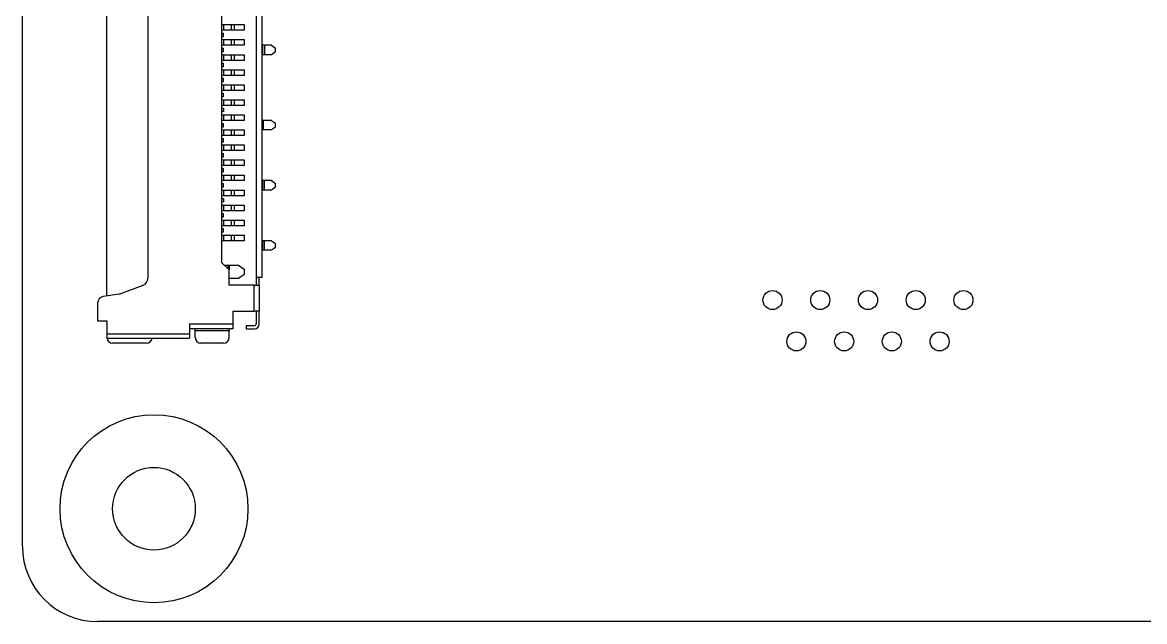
# Model space of a CAD drawing. Header units: millimetres. Extents: x 43 to 185, y 122 to 254.
# Drawn here: x 140.27 to 170.13, y 149.17 to 165.1 of the extents above; entities that cross this region are included whole.
import ezdxf

# ---------------------------------------------------------------- set-up
doc = ezdxf.new("R2010")
doc.units = ezdxf.units.MM

msp = doc.modelspace()

# ---------------------------------------------------------------- linework, layer by layer
at = {"color": 7, "linetype": 'Continuous', "lineweight": 25}
for p, q in [((140.266, 151.168), (140.266, 179.168)), ((142.516, 157.824), (142.516, 172.511)), ((143.606, 172.035), (143.606, 158.301)), ((146.486, 172.018), (146.486, 158.318)), ((146.646, 158.318), (146.646, 172.018)), ((145.566, 171.618), (145.566, 158.718)), ((145.596, 165.043), (145.616, 165.043)), ((145.616, 164.893), (145.596, 164.893)), ((145.616, 165.043), (145.616, 164.893)), ((145.616, 165.043), (145.816, 165.043)), ((145.816, 164.893), (145.616, 164.893)), ((145.816, 165.043), (145.816, 164.893)), ((145.816, 165.043), (145.896, 165.043)), ((145.896, 164.893), (145.816, 164.893)), ((145.896, 165.043), (145.896, 164.893)), ((145.896, 165.043), (146.166, 165.043)), ((146.166, 164.893), (145.896, 164.893)), ((146.166, 165.043), (146.166, 164.893)), ((145.616, 164.808), (145.566, 164.808)), ((145.566, 164.728), (145.616, 164.728)), ((145.596, 164.643), (145.616, 164.643)), ((145.616, 164.728), (145.616, 164.808)), ((145.616, 164.643), (145.616, 164.493)), ((145.616, 164.643), (145.816, 164.643)), ((145.816, 164.643), (145.816, 164.493)), ((145.816, 164.643), (145.896, 164.643)), ((145.896, 164.643), (145.896, 164.493)), ((145.896, 164.643), (146.166, 164.643)), ((146.166, 164.643), (146.166, 164.493)), ((145.616, 164.408), (145.566, 164.408)), ((145.566, 164.328), (145.616, 164.328)), ((145.616, 164.493), (145.596, 164.493)), ((145.596, 164.243), (145.616, 164.243)), ((145.816, 164.493), (145.616, 164.493)), ((145.616, 164.328), (145.616, 164.408)), ((145.616, 164.243), (145.616, 164.093)), ((145.616, 164.243), (145.816, 164.243)), ((145.896, 164.493), (145.816, 164.493)), ((145.816, 164.243), (145.816, 164.093)), ((145.816, 164.243), (145.896, 164.243)), ((146.166, 164.493), (145.896, 164.493)), ((145.896, 164.243), (145.896, 164.093)), ((145.896, 164.243), (146.166, 164.243)), ((146.166, 164.243), (146.166, 164.093)), ((146.664, 164.493), (146.646, 164.493)), ((146.664, 164.243), (146.646, 164.243)), ((146.664, 164.243), (146.664, 164.493)), ((146.706, 164.493), (146.664, 164.493)), ((146.706, 164.243), (146.664, 164.243)), ((146.706, 164.493), (146.706, 164.243)), ((146.896, 164.493), (146.706, 164.493)), ((146.896, 164.243), (146.706, 164.243)), ((146.896, 164.493), (146.996, 164.418)), ((146.996, 164.318), (146.896, 164.243)), ((146.996, 164.318), (146.996, 164.418)), ((145.616, 164.008), (145.566, 164.008)), ((145.566, 163.928), (145.616, 163.928)), ((145.616, 164.093), (145.596, 164.093)), ((145.816, 164.093), (145.616, 164.093)), ((145.616, 163.928), (145.616, 164.008)), ((145.896, 164.093), (145.816, 164.093)), ((146.166, 164.093), (145.896, 164.093)), ((145.596, 163.843), (145.616, 163.843)), ((145.616, 163.693), (145.596, 163.693)), ((145.616, 163.843), (145.616, 163.693)), ((145.616, 163.843), (145.816, 163.843)), ((145.816, 163.693), (145.616, 163.693)), ((145.816, 163.843), (145.816, 163.693)), ((145.816, 163.843), (145.896, 163.843)), ((145.896, 163.693), (145.816, 163.693)), ((145.896, 163.843), (145.896, 163.693)), ((145.896, 163.843), (146.166, 163.843)), ((146.166, 163.693), (145.896, 163.693)), ((146.166, 163.843), (146.166, 163.693)), ((145.616, 163.608), (145.566, 163.608)), ((145.566, 163.528), (145.616, 163.528)), ((145.596, 163.443), (145.616, 163.443)), ((145.616, 163.528), (145.616, 163.608)), ((145.616, 163.443), (145.616, 163.293)), ((145.616, 163.443), (145.816, 163.443)), ((145.816, 163.443), (145.816, 163.293)), ((145.816, 163.443), (145.896, 163.443)), ((145.896, 163.443), (145.896, 163.293)), ((145.896, 163.443), (146.166, 163.443)), ((146.166, 163.443), (146.166, 163.293)), ((145.616, 163.208), (145.566, 163.208)), ((145.566, 163.128), (145.616, 163.128)), ((145.616, 163.293), (145.596, 163.293)), ((145.596, 163.043), (145.616, 163.043)), ((145.816, 163.293), (145.616, 163.293)), ((145.616, 163.128), (145.616, 163.208)), ((145.616, 163.043), (145.616, 162.893)), ((145.616, 163.043), (145.816, 163.043)), ((145.896, 163.293), (145.816, 163.293)), ((145.816, 163.043), (145.816, 162.893)), ((145.816, 163.043), (145.896, 163.043)), ((146.166, 163.293), (145.896, 163.293)), ((145.896, 163.043), (145.896, 162.893)), ((145.896, 163.043), (146.166, 163.043)), ((146.166, 163.043), (146.166, 162.893)), ((145.616, 162.808), (145.566, 162.808)), ((145.616, 162.893), (145.596, 162.893)), ((145.816, 162.893), (145.616, 162.893)), ((145.616, 162.808), (145.616, 162.728)), ((145.896, 162.893), (145.816, 162.893)), ((146.166, 162.893), (145.896, 162.893)), ((145.616, 162.728), (145.566, 162.728)), ((145.596, 162.643), (145.616, 162.643)), ((145.616, 162.493), (145.596, 162.493)), ((145.616, 162.643), (145.616, 162.493)), ((145.616, 162.643), (145.816, 162.643)), ((145.816, 162.493), (145.616, 162.493)), ((145.816, 162.643), (145.816, 162.493)), ((145.816, 162.643), (145.896, 162.643)), ((145.896, 162.493), (145.816, 162.493)), ((145.896, 162.643), (145.896, 162.493)), ((145.896, 162.643), (146.166, 162.643)), ((146.166, 162.493), (145.896, 162.493)), ((146.166, 162.643), (146.166, 162.493)), ((146.678, 162.493), (146.646, 162.493)), ((146.678, 162.243), (146.678, 162.493)), ((146.896, 162.493), (146.678, 162.493)), ((146.896, 162.493), (146.996, 162.418)), ((145.616, 162.408), (145.566, 162.408)), ((145.566, 162.328), (145.616, 162.328)), ((145.596, 162.243), (145.616, 162.243)), ((145.616, 162.328), (145.616, 162.408)), ((145.616, 162.243), (145.616, 162.093)), ((145.616, 162.243), (145.816, 162.243)), ((145.816, 162.243), (145.816, 162.093)), ((145.816, 162.243), (145.896, 162.243)), ((145.896, 162.243), (145.896, 162.093)), ((145.896, 162.243), (146.166, 162.243)), ((146.166, 162.243), (146.166, 162.093)), ((146.678, 162.243), (146.646, 162.243)), ((146.896, 162.243), (146.678, 162.243)), ((146.996, 162.318), (146.896, 162.243)), ((146.996, 162.318), (146.996, 162.418)), ((145.616, 162.008), (145.566, 162.008)), ((145.566, 161.928), (145.616, 161.928)), ((145.616, 162.093), (145.596, 162.093)), ((145.596, 161.843), (145.616, 161.843)), ((145.816, 162.093), (145.616, 162.093)), ((145.616, 161.928), (145.616, 162.008)), ((145.616, 161.843), (145.616, 161.693)), ((145.616, 161.843), (145.816, 161.843)), ((145.896, 162.093), (145.816, 162.093)), ((145.816, 161.843), (145.816, 161.693)), ((145.816, 161.843), (145.896, 161.843)), ((146.166, 162.093), (145.896, 162.093)), ((145.896, 161.843), (145.896, 161.693)), ((145.896, 161.843), (146.166, 161.843)), ((146.166, 161.843), (146.166, 161.693)), ((145.616, 161.608), (145.566, 161.608)), ((145.616, 161.693), (145.596, 161.693)), ((145.816, 161.693), (145.616, 161.693)), ((145.616, 161.528), (145.616, 161.608)), ((145.896, 161.693), (145.816, 161.693)), ((146.166, 161.693), (145.896, 161.693)), ((145.566, 161.528), (145.616, 161.528)), ((145.596, 161.443), (145.616, 161.443)), ((145.616, 161.293), (145.596, 161.293)), ((145.616, 161.443), (145.616, 161.293)), ((145.616, 161.443), (145.816, 161.443)), ((145.816, 161.293), (145.616, 161.293)), ((145.816, 161.443), (145.816, 161.293)), ((145.816, 161.443), (145.896, 161.443)), ((145.896, 161.293), (145.816, 161.293)), ((145.896, 161.443), (145.896, 161.293)), ((145.896, 161.443), (146.166, 161.443)), ((146.166, 161.293), (145.896, 161.293)), ((146.166, 161.443), (146.166, 161.293)), ((145.616, 161.208), (145.566, 161.208)), ((145.566, 161.128), (145.616, 161.128)), ((145.596, 161.043), (145.616, 161.043)), ((145.616, 161.128), (145.616, 161.208)), ((145.616, 161.043), (145.616, 160.893)), ((145.616, 161.043), (145.816, 161.043)), ((145.816, 161.043), (145.816, 160.893)), ((145.816, 161.043), (145.896, 161.043)), ((145.896, 161.043), (145.896, 160.893)), ((145.896, 161.043), (146.166, 161.043)), ((146.166, 161.043), (146.166, 160.893)), ((145.616, 160.808), (145.566, 160.808)), ((145.566, 160.728), (145.616, 160.728)), ((145.616, 160.893), (145.596, 160.893)), ((145.596, 160.643), (145.616, 160.643)), ((145.816, 160.893), (145.616, 160.893)), ((145.616, 160.728), (145.616, 160.808)), ((145.616, 160.643), (145.616, 160.493)), ((145.616, 160.643), (145.816, 160.643)), ((145.896, 160.893), (145.816, 160.893)), ((145.816, 160.643), (145.816, 160.493)), ((145.816, 160.643), (145.896, 160.643)), ((146.166, 160.893), (145.896, 160.893)), ((145.896, 160.643), (145.896, 160.493)), ((145.896, 160.643), (146.166, 160.643)), ((146.166, 160.643), (146.166, 160.493)), ((146.664, 160.893), (146.646, 160.893)), ((146.664, 160.643), (146.646, 160.643)), ((146.664, 160.643), (146.664, 160.893)), ((146.706, 160.893), (146.664, 160.893)), ((146.706, 160.643), (146.664, 160.643)), ((146.706, 160.643), (146.706, 160.893)), ((146.896, 160.893), (146.706, 160.893)), ((146.896, 160.643), (146.706, 160.643)), ((146.896, 160.893), (146.996, 160.818)), ((146.996, 160.718), (146.896, 160.643)), ((146.996, 160.718), (146.996, 160.818)), ((145.616, 160.408), (145.566, 160.408)), ((145.616, 160.493), (145.596, 160.493)), ((145.816, 160.493), (145.616, 160.493)), ((145.616, 160.408), (145.616, 160.328)), ((145.896, 160.493), (145.816, 160.493)), ((146.166, 160.493), (145.896, 160.493)), ((145.616, 160.328), (145.566, 160.328)), ((145.596, 160.243), (145.616, 160.243)), ((145.616, 160.093), (145.596, 160.093)), ((145.616, 160.243), (145.616, 160.093)), ((145.616, 160.243), (145.816, 160.243)), ((145.816, 160.093), (145.616, 160.093)), ((145.816, 160.243), (145.816, 160.093)), ((145.816, 160.243), (145.896, 160.243)), ((145.896, 160.093), (145.816, 160.093)), ((145.896, 160.243), (145.896, 160.093)), ((145.896, 160.243), (146.166, 160.243)), ((146.166, 160.093), (145.896, 160.093)), ((146.166, 160.243), (146.166, 160.093)), ((145.616, 160.008), (145.566, 160.008)), ((145.566, 159.928), (145.616, 159.928)), ((145.596, 159.843), (145.616, 159.843)), ((145.616, 159.928), (145.616, 160.008)), ((145.616, 159.843), (145.616, 159.693)), ((145.616, 159.843), (145.816, 159.843)), ((145.816, 159.843), (145.816, 159.693)), ((145.816, 159.843), (145.896, 159.843)), ((145.896, 159.843), (145.896, 159.693)), ((145.896, 159.843), (146.166, 159.843)), ((146.166, 159.843), (146.166, 159.693)), ((145.616, 159.608), (145.566, 159.608)), ((145.566, 159.528), (145.616, 159.528)), ((145.616, 159.693), (145.596, 159.693)), ((145.816, 159.693), (145.616, 159.693)), ((145.616, 159.528), (145.616, 159.608)), ((145.896, 159.693), (145.816, 159.693)), ((146.166, 159.693), (145.896, 159.693)), ((145.596, 159.443), (145.616, 159.443)), ((145.616, 159.293), (145.596, 159.293)), ((145.616, 159.443), (145.616, 159.293)), ((145.616, 159.443), (145.816, 159.443)), ((145.816, 159.293), (145.616, 159.293)), ((145.816, 159.443), (145.816, 159.293)), ((145.816, 159.443), (145.896, 159.443)), ((145.896, 159.293), (145.816, 159.293)), ((145.896, 159.443), (145.896, 159.293)), ((145.896, 159.443), (146.166, 159.443)), ((146.166, 159.293), (145.896, 159.293)), ((146.166, 159.443), (146.166, 159.293)), ((146.664, 159.293), (146.646, 159.293)), ((146.664, 159.043), (146.664, 159.293)), ((146.706, 159.293), (146.664, 159.293)), ((146.706, 159.043), (146.706, 159.293)), ((146.896, 159.293), (146.706, 159.293)), ((146.896, 159.293), (146.996, 159.218)), ((146.996, 159.118), (146.996, 159.218)), ((146.664, 159.043), (146.646, 159.043)), ((146.706, 159.043), (146.664, 159.043)), ((146.896, 159.043), (146.706, 159.043)), ((146.996, 159.118), (146.896, 159.043)), ((145.566, 158.718), (145.766, 158.518)), ((145.641, 158.643), (145.655, 158.643)), ((145.655, 158.643), (145.732, 158.643)), ((145.655, 158.643), (145.655, 158.629)), ((145.732, 158.643), (145.766, 158.643)), ((145.732, 158.643), (145.732, 158.552)), ((145.766, 158.643), (146.016, 158.643)), ((145.766, 158.643), (145.766, 158.518)), ((146.016, 158.643), (146.166, 158.543)), ((145.766, 158.118), (145.766, 158.518)), ((146.016, 158.293), (145.766, 158.293)), ((146.166, 158.393), (146.016, 158.293)), ((146.166, 158.543), (146.166, 158.393)), ((146.486, 158.318), (146.486, 158.118)), ((146.566, 158.318), (146.486, 158.318)), ((146.646, 158.318), (146.566, 158.318)), ((146.566, 158.118), (146.566, 158.318)), ((142.842, 157.872), (143.478, 158.114)), ((146.436, 158.118), (145.766, 158.118)), ((146.436, 157.418), (146.436, 158.118)), ((146.436, 158.118), (146.486, 158.118)), ((146.486, 158.118), (146.566, 158.118)), ((146.566, 158.118), (146.566, 157.418)), ((142.842, 157.872), (142.412, 157.809)), ((142.266, 157.641), (142.266, 157.163)), ((145.866, 157.418), (146.436, 157.418)), ((145.866, 157.418), (145.866, 157.083)), ((146.486, 157.418), (146.436, 157.418)), ((146.486, 157.418), (146.486, 157.083)), ((146.566, 157.418), (146.486, 157.418)), ((146.566, 157.083), (146.566, 157.418)), ((142.266, 157.163), (142.516, 157.163)), ((142.516, 157.163), (142.516, 156.813)), ((144.716, 157.078), (144.716, 156.813)), ((144.717, 157.083), (145.866, 157.083)), ((145.866, 157.083), (145.866, 156.953)), ((144.716, 156.813), (142.516, 156.813)), ((142.516, 156.813), (142.516, 156.703)), ((144.717, 156.963), (144.716, 156.963)), ((144.716, 156.953), (144.717, 156.953)), ((144.716, 156.813), (144.716, 156.703)), ((144.717, 156.963), (144.717, 156.953)), ((145.866, 156.953), (144.717, 156.953)), ((144.866, 156.903), (144.866, 156.953)), ((145.766, 156.903), (144.866, 156.903)), ((144.866, 156.718), (144.866, 156.903)), ((145.766, 156.953), (145.766, 156.903)), ((145.766, 156.718), (145.766, 156.903)), ((146.216, 157.033), (146.216, 156.953)), ((146.436, 157.033), (146.216, 157.033)), ((146.216, 156.953), (146.436, 156.953)), ((142.516, 156.703), (144.716, 156.703)), ((143.566, 156.568), (142.666, 156.568)), ((145.616, 156.568), (145.016, 156.568)), ((183.266, 149.168), (142.266, 149.168))]:
    msp.add_line(p, q, dxfattribs=at)
for centre, radius in [((160.226, 157.718), 0.254), ((161.496, 157.718), 0.254), ((162.766, 157.718), 0.254), ((164.036, 157.718), 0.254), ((165.306, 157.718), 0.254), ((160.861, 156.618), 0.254), ((162.131, 156.618), 0.254), ((163.401, 156.618), 0.254), ((164.671, 156.618), 0.254), ((143.766, 152.168), 2.5), ((143.766, 152.168), 1.1)]:
    msp.add_circle(centre, radius, dxfattribs=at)
for centre, radius, start, end in [((145.596, 165.073), 0.03, 180, 270), ((145.596, 164.863), 0.03, 90, 180), ((145.596, 164.673), 0.03, 180, 270), ((145.596, 164.463), 0.03, 90, 180), ((145.596, 164.273), 0.03, 180, 270), ((145.596, 164.063), 0.03, 90, 180), ((145.596, 163.873), 0.03, 180, 270), ((145.596, 163.663), 0.03, 90, 180), ((145.596, 163.473), 0.03, 180, 270), ((145.596, 163.263), 0.03, 90, 180), ((145.596, 163.073), 0.03, 180, 270), ((145.596, 162.863), 0.03, 90, 180), ((145.596, 162.673), 0.03, 180, 270), ((145.596, 162.463), 0.03, 90, 180), ((145.596, 162.273), 0.03, 180, 270), ((145.596, 162.063), 0.03, 90, 180), ((145.596, 161.873), 0.03, 180, 270), ((145.596, 161.663), 0.03, 90, 180), ((145.596, 161.473), 0.03, 180, 270), ((145.596, 161.263), 0.03, 90, 180), ((145.596, 161.073), 0.03, 180, 270), ((145.596, 160.863), 0.03, 90, 180), ((145.596, 160.673), 0.03, 180, 270), ((145.596, 160.463), 0.03, 90, 180), ((145.596, 160.273), 0.03, 180, 270), ((145.596, 160.063), 0.03, 90, 180), ((145.596, 159.873), 0.03, 180, 270), ((145.596, 159.663), 0.03, 90, 180), ((145.596, 159.473), 0.03, 180, 270), ((145.596, 159.263), 0.03, 90, 180), ((143.406, 158.301), 0.2, 290.8435, 0), ((142.436, 157.641), 0.17, 98.3042, 180), ((144.766, 157.078), 0.05, 174.2608, 180), ((146.436, 157.083), 0.05, 270, 0), ((146.436, 157.083), 0.13, 270, 0), ((142.666, 156.718), 0.15, 185.7392, 270), ((143.566, 156.718), 0.15, 270, 354.2608), ((145.016, 156.718), 0.15, 180, 270), ((145.616, 156.718), 0.15, 270, 0), ((142.266, 151.168), 2, 180, 270)]:
    msp.add_arc(centre, radius, start, end, dxfattribs=at)

doc.saveas('drawing.dxf')
